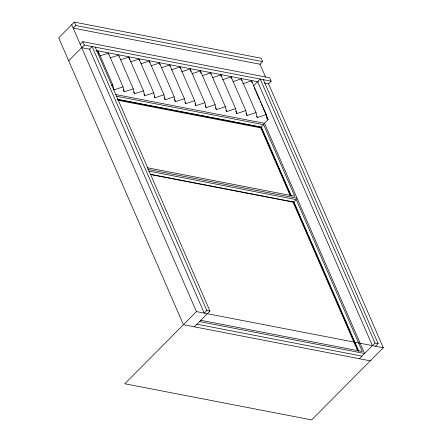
<?xml version="1.0" encoding="UTF-8"?>
<svg xmlns="http://www.w3.org/2000/svg" width="442" height="442" viewBox="0 0 442 442"><rect width="100%" height="100%" fill="white"/><g stroke="black" fill="none" stroke-linecap="round" stroke-linejoin="round"><path stroke-width="0.66" d="M262.636 61.609L75.786 25.476L73.184 28.1L260.029 64.234L262.636 61.609L261.167 58.233L74.322 22.1L58.698 37.835L183.436 324.715L370.286 360.849M80.229 44.299L82.831 41.675L269.681 77.809L271.145 81.184L268.543 83.809L264.482 83.024M68.676 60.786L84.3 45.051L271.145 81.184M253.305 86.068L260.244 79.079L375.009 343.009L378.12 343.611L375.518 346.235M263.957 123.87L268.15 119.644L262.719 107.146M118.119 99.677L261.078 127.329L263.681 124.705L294.797 196.254L147.092 167.689M150.694 174.607L293.659 202.254L296.262 199.629L362.302 351.512L200.37 320.196M383.302 347.738L196.458 311.604L124.81 383.767L311.654 419.9L383.302 347.738L268.543 83.809M206.845 310.488L204.243 313.113L89.483 49.178L92.085 46.554L206.845 310.488L209.961 311.091L194.336 326.826M359.385 358.744L375.009 343.009M96.831 51.581L98.118 51.161L112.793 84.914L114.003 89.837L123.025 86.892L124.235 91.814L133.257 88.87L134.467 93.792L143.49 90.848L144.7 95.77L153.722 92.826L154.932 97.748L163.954 94.809L165.164 99.732L174.187 96.787L175.397 101.71L184.419 98.765L185.629 103.688L194.651 100.743L195.861 105.666L204.884 102.721L206.094 107.644L215.116 104.699L216.326 109.622L225.348 106.677L226.558 111.599L235.58 108.66L236.79 113.583L245.813 110.638L247.023 115.561L256.04 112.616L257.255 117.539L266.272 114.594L267.487 119.517L268.15 119.644M99.975 55.874L108.351 53.139L123.025 86.892M110.207 57.852L118.583 55.117L133.257 88.87M120.434 59.83L128.815 57.095L143.49 90.848M130.666 61.808L139.048 59.079L153.722 92.826M140.899 63.792L149.28 61.057L163.954 94.809M151.131 65.77L159.512 63.035L174.187 96.787M161.363 67.748L169.745 65.013L184.419 98.765M111.506 85.334L112.793 84.914M171.595 69.725L179.977 66.991L194.651 100.743M181.828 71.703L190.209 68.969L204.884 102.721M192.06 73.681L200.436 70.952L215.116 104.699M202.292 75.665L210.668 72.93L225.348 106.677M212.525 77.643L220.901 74.908L235.58 108.66M222.757 79.621L231.133 76.886L245.813 110.638M232.989 81.599L241.365 78.864L256.04 112.616M242.575 83.787L251.597 80.842L266.272 114.594M81.698 47.675L90.03 49.283M95.914 50.421L258.388 81.842M115.694 94.538L264.504 123.318L364.589 353.501L199.546 321.583M116.655 96.273L263.681 124.705M117.025 99.157L261.338 127.064L291.35 196.082M117.688 100.212L260.752 127.882L290.217 195.646M147.595 169.336L297.085 198.243M148.556 171.065L296.262 199.629M150.28 174.214L293.919 201.994L358.86 351.34M196.939 324.201L361.987 356.119M259.913 63.957L265.576 76.985M263.36 79.682L378.12 343.611M257.642 81.698L372.402 345.633M254.294 87.77L255.106 89.643M255.653 90.897L259.454 99.643M260.001 100.898L260.813 102.771M261.36 104.019L262.172 105.898M266.67 117.644L267.487 119.517M256.708 116.29L257.255 117.539M261.078 127.329L290.814 195.712M293.659 202.254L358.324 350.97M292.692 201.342L357.677 350.804M245.934 113.058L247.023 115.561M235.702 111.08L236.79 113.583M226.011 110.351L226.558 111.599M215.508 107.749L216.326 109.622M205.276 105.771L206.094 107.644M195.044 103.793L195.861 105.666M185.082 102.439L185.629 103.688M174.308 99.207L175.397 101.71M164.076 97.229L165.164 99.732M154.391 96.5L154.932 97.748M143.882 93.897L144.7 95.77M133.65 91.919L134.467 93.792M123.417 89.941L124.235 91.814M113.461 88.588L114.003 89.837M95.201 47.156L209.961 311.091M74.322 22.1L75.786 25.476M82.831 41.675L84.3 45.051M71.715 24.724L196.458 311.604M251.597 80.842L252.05 82.687M241.365 78.864L241.818 80.709M231.133 76.886L231.591 78.731M220.901 74.908L221.359 76.753M210.668 72.93L210.972 74.157M200.436 70.952L201.044 73.411M190.209 68.969L190.811 71.433M179.977 66.991L180.43 68.836M169.745 65.013L170.043 66.245M159.512 63.035L159.965 64.88M149.28 61.057L149.733 62.902M139.048 59.079L139.346 60.305M128.815 57.095L129.418 59.559M118.583 55.117L118.887 56.349M108.351 53.139L108.655 54.372M98.118 51.161L98.875 54.239"/></g></svg>
